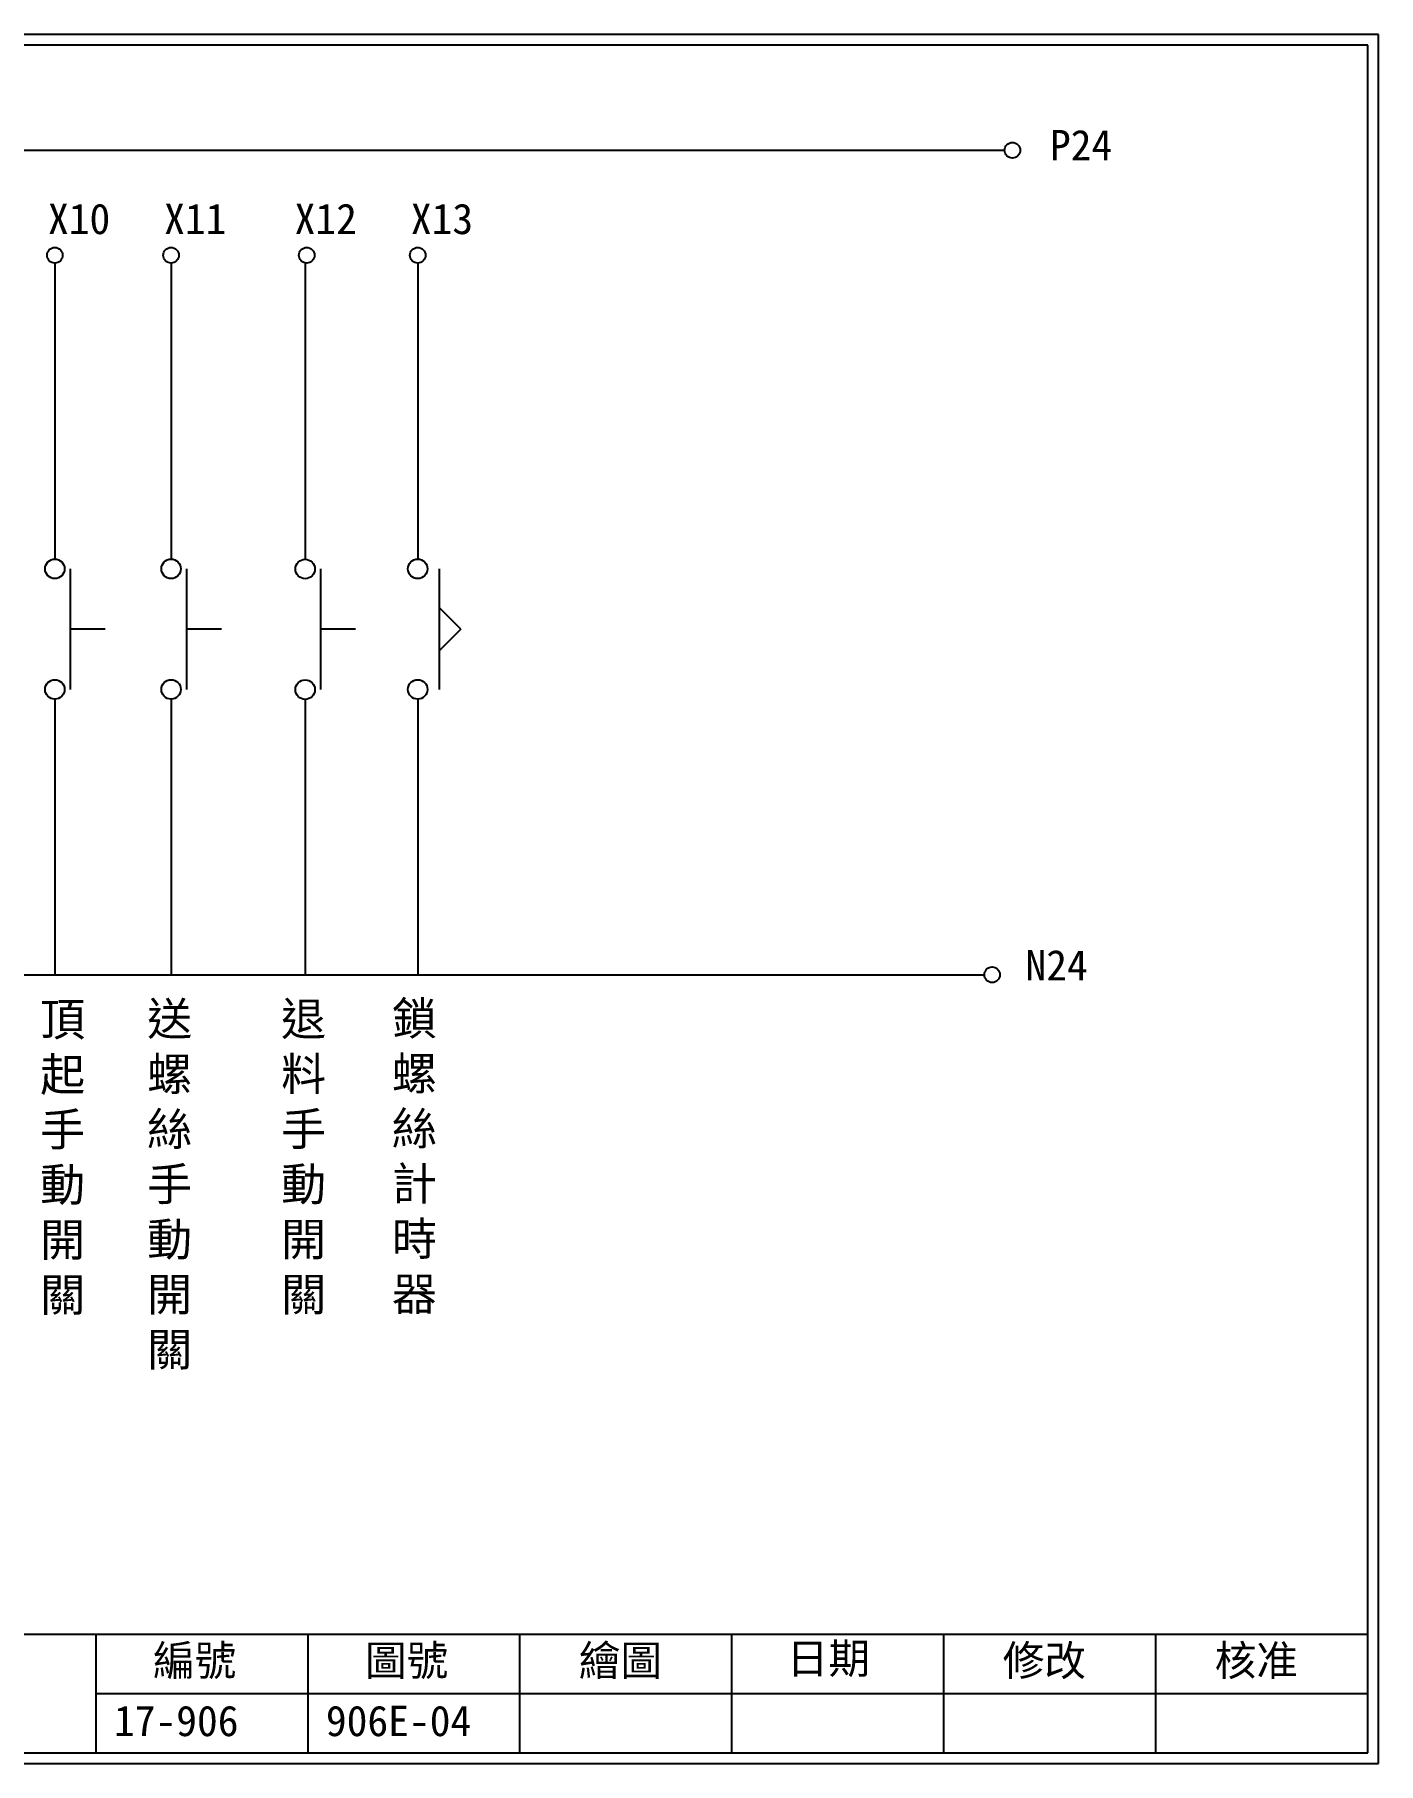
# Model space of a CAD drawing. Extents: x 10 to 297, y 3 to 207.
# Drawn here: x 138.5 to 297, y 3 to 207 of the extents above; entities that cross this region are included whole.
import ezdxf

# ---------------------------------------------------------------- set-up
doc = ezdxf.new("R2010")
doc.units = 0
doc.layers.add('圖框層', color=7, linetype='CONTINUOUS')
doc.layers.add('標尺寸層', color=3, linetype='CONTINUOUS')
doc.styles.add('CNS', font='romanc.shx', dxfattribs={"bigfont": 'chineset.shx'})
doc.styles.add('STSL', font='kaiu.ttf')

msp = doc.modelspace()

# ---------------------------------------------------------------- linework, layer by layer
at = {"layer": '圖框層', "color": 7}
for p, q in [((297, 206.97), (10, 206.97)), ((297, 3), (297, 206.97)), ((295.75, 205.72), (11.25, 205.72)), ((295.75, 4.25), (295.75, 205.72)), ((11.25, 18.25), (295.75, 18.25)), ((145.75, 4.25), (145.75, 18.25)), ((170.75, 4.25), (170.75, 18.25)), ((195.75, 4.25), (195.75, 18.25)), ((220.75, 4.25), (220.75, 18.25)), ((245.75, 4.25), (245.75, 18.25)), ((270.75, 4.25), (270.75, 18.25)), ((145.75, 11.25), (295.75, 11.25)), ((11.25, 4.25), (295.75, 4.25)), ((10, 3), (297, 3))]:
    msp.add_line(p, q, dxfattribs=at)
at = {"layer": '標尺寸層', "color": 7}
for p, q in [((39.48, 193.32), (252.91, 193.32)), ((140.89, 180.01), (140.89, 145.09)), ((140.89, 180.01), (140.89, 145.09)), ((154.6, 180.01), (154.6, 145.09)), ((154.6, 180.01), (154.6, 145.09)), ((170.41, 179.99), (170.41, 145.07)), ((170.41, 179.99), (170.41, 145.07)), ((183.69, 180.01), (183.69, 145.09)), ((183.69, 180.01), (183.69, 145.09)), ((142.75, 129.71), (142.75, 143.94)), ((156.45, 129.71), (156.45, 143.94)), ((172.26, 129.69), (172.26, 143.92)), ((186.25, 129.71), (186.25, 143.94)), ((188.78, 136.82), (186.25, 139.35)), ((146.83, 136.82), (142.75, 136.82)), ((160.53, 136.82), (156.45, 136.82)), ((176.34, 136.8), (172.26, 136.8)), ((188.78, 136.82), (186.25, 134.3)), ((140.89, 128.56), (140.89, 96.05)), ((154.6, 128.56), (154.6, 96.05)), ((170.41, 128.54), (170.41, 96.03)), ((183.69, 128.56), (183.69, 96.05)), ((39.69, 96.05), (250.52, 96.05))]:
    msp.add_line(p, q, dxfattribs=at)
for centre, radius in [((253.83, 193.32), 0.92), ((140.89, 180.93), 0.92), ((154.6, 180.93), 0.92), ((170.6, 180.93), 0.92), ((183.69, 180.93), 0.92), ((140.89, 143.94), 1.15), ((154.6, 143.94), 1.15), ((170.41, 143.92), 1.15), ((183.69, 143.94), 1.15), ((140.89, 129.71), 1.15), ((154.6, 129.71), 1.15), ((170.41, 129.69), 1.15), ((183.69, 129.71), 1.15), ((251.44, 96.05), 0.92)]:
    msp.add_circle(centre, radius, dxfattribs=at)

# ---------------------------------------------------------------- texts
at = {"layer": '圖框層', "color": 7, "style": 'STSL'}
for s, p in [('P24', (258.26, 192.13)), ('X10', (140.08, 183.43)), ('X11', (153.78, 183.43)), ('X12', (169.17, 183.43)), ('X13', (182.88, 183.43)), ('N24', (255.37, 95.37)), ('編號', (152.47, 13.34)), ('圖號', (177.47, 13.34)), ('繪圖', (202.69, 13.34)), ('日期', (227.22, 13.59)), ('修改', (252.69, 13.34)), ('核准', (277.69, 13.34)), ('17-906', (147.86, 6.22)), ('906E-04', (172.86, 6.22))]:
    msp.add_text(s, height=3.6, dxfattribs=at).set_placement(p)
at = {"layer": '標尺寸層', "color": 7, "char_height": 3.9, "attachment_point": 1, "style": 'CNS'}
for s, insert, width in [('{\\fDFKai-SB|b0|i0|c136|p65;頂起\\P手動\\P開關}', (139.15, 92.74), 4.9608), ('{\\fDFKai-SB|b0|i0|c136|p65;送螺絲手動\\P開關}', (151.77, 92.79), 1.9086), ('{\\fDFKai-SB|b0|i0|c136|p65;退料手動\\P開關}', (167.57, 92.79), 0.6248), ('{\\fDFKai-SB|b0|i0|c136|p65;鎖螺絲計時器}', (180.64, 92.85), 2.4059)]:
    msp.add_mtext(s, dxfattribs=dict(at, insert=insert, width=width))

doc.saveas('drawing.dxf')
